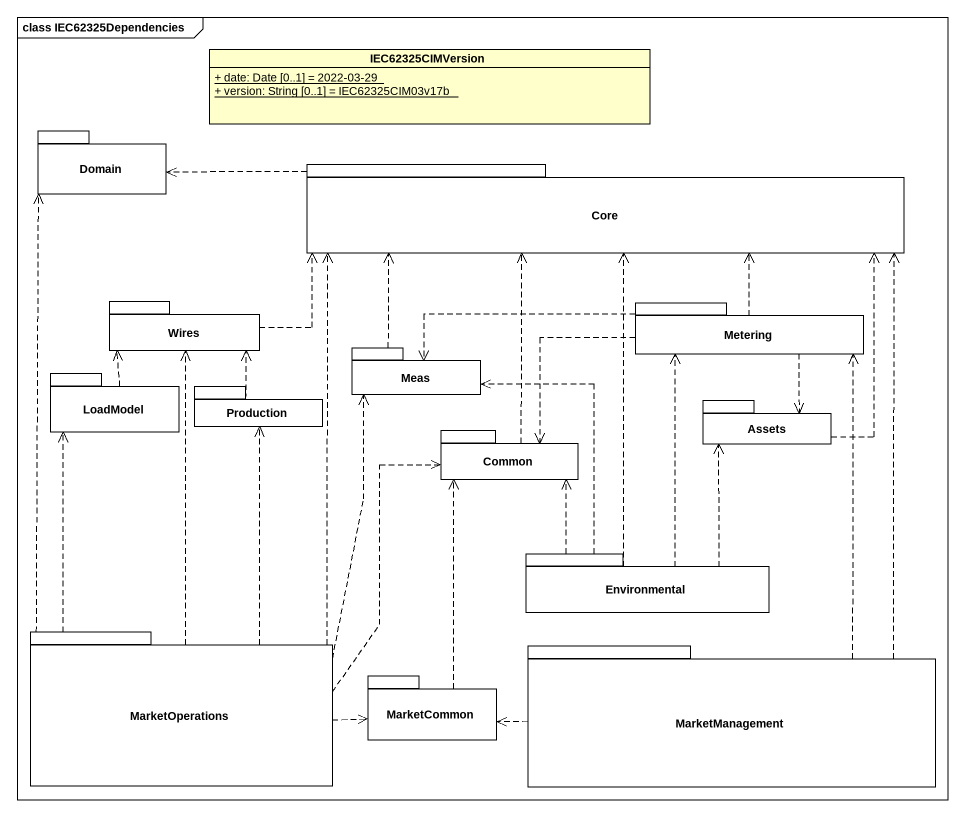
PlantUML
@startuml
mainframe class IEC62325Dependencies
hide circle
hide empty members
skinparam classAttributeIconSize 0
class IEC62325CIMVersion {
  {static} + date: Date [0..1] = 2022-03-29
  {static} + version: String [0..1] = IEC62325CIM03v17b
}
package Domain {
}
package Core {
}
package Wires {
}
package Meas {
}
package Metering {
}
package LoadModel {
}
package Production {
}
package Common {
}
package Assets {
}
package Environmental {
}
package MarketOperations {
}
package MarketCommon {
}
package MarketManagement {
}
Core .left.> Domain
Wires .right.> Core
Meas .up.> Core
Metering .up.> Core
Metering .left.> Meas
Metering .left.> Common
Metering ..> Assets
LoadModel .up.> Wires
Production .up.> Wires
Common .up.> Core
Assets .up.> Core
Environmental .up.> Core
Environmental .up.> Meas
Environmental .up.> Metering
Environmental .up.> Common
Environmental .up.> Assets
MarketOperations .up.> Domain
MarketOperations .up.> Core
MarketOperations .up.> Wires
MarketOperations .up.> Meas
MarketOperations .up.> LoadModel
MarketOperations .up.> Production
MarketOperations .up.> Common
MarketOperations .right.> MarketCommon
MarketCommon .up.> Common
MarketManagement .up.> Core
MarketManagement .up.> Metering
MarketManagement .left.> MarketCommon
@enduml
